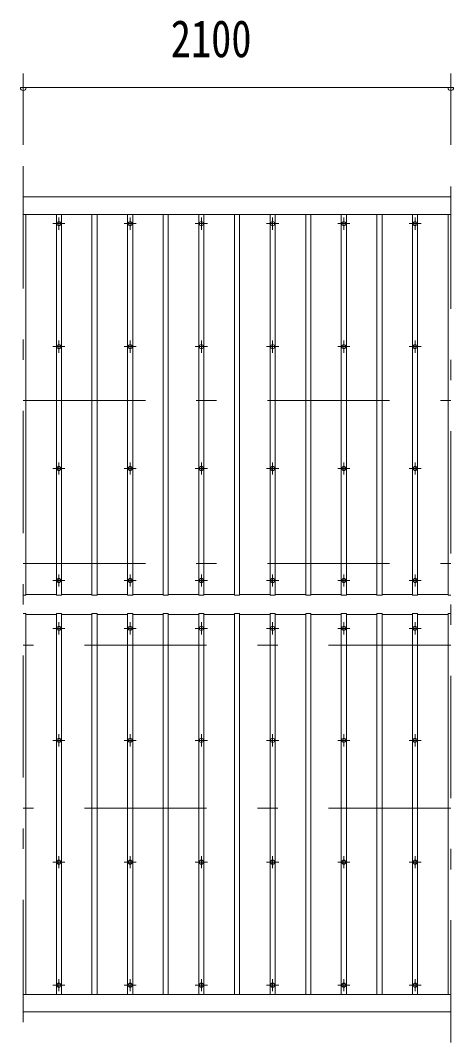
# Model space of a CAD drawing. Units: millimetres, scale not verified. Extents: x -32469 to 32469, y -14700 to 14700.
# Drawn here: x -22112 to -19984, y 8173 to 13188 of the extents above; entities that cross this region are included whole.
import ezdxf
from ezdxf.enums import TextEntityAlignment as Align

# ---------------------------------------------------------------- set-up
doc = ezdxf.new("R2010")
doc.units = ezdxf.units.MM
doc.header["$LTSCALE"] = 50
doc.linetypes.add('USER3', pattern=[24, 12, -5, 2, -5])
for name, color, linetype, lineweight in [('0-2_1-0BOLD', 7, 'Continuous', 18), ('0-3_1-2CENTER', 3, 'USER3', 18), ('0-4_1-4THIN', 4, 'Continuous', 18), ('0-5_1-5DIM', 3, 'Continuous', 18)]:
    doc.layers.add(name, color=color, linetype=linetype, lineweight=lineweight)
doc.styles.add('ＭＳ ゴシック', font='')
doc.styles.get('ＭＳ ゴシック').set_extended_font_data('MS Gothic')

msp = doc.modelspace()

# ---------------------------------------------------------------- linework, layer by layer
at = {"layer": '0-2_1-0BOLD'}
for p, q in [((-19997.96, 12322.54), (-22097.96, 12322.54)), ((-19997.96, 12236.05), (-22097.96, 12236.05)), ((-19997.96, 8409.03), (-22097.96, 8409.03)), ((-22097.96, 8322.54), (-19997.96, 8322.54))]:
    msp.add_line(p, q, dxfattribs=at)
for centre in [(-21922.96, 12191.11), (-21572.96, 12191.11), (-21222.96, 12191.11), (-20872.96, 12191.11), (-20522.96, 12191.11), (-20172.96, 12191.11), (-21922.96, 11587.41), (-21572.96, 11587.41), (-21222.96, 11587.41), (-20872.96, 11587.41), (-20522.96, 11587.41), (-20172.96, 11587.41), (-21922.96, 10989.62), (-21572.96, 10989.62), (-21222.96, 10989.62), (-20872.96, 10989.62), (-20522.96, 10989.62), (-20172.96, 10989.62), (-21922.96, 10439.93), (-21572.96, 10439.93), (-21222.96, 10439.93), (-20872.96, 10439.93), (-20522.96, 10439.93), (-20172.96, 10439.93), (-21922.96, 10205.15), (-21572.96, 10205.15), (-21222.96, 10205.15), (-20872.96, 10205.15), (-20522.96, 10205.15), (-20172.96, 10205.15), (-21922.96, 9655.46), (-21572.96, 9655.46), (-21222.96, 9655.46), (-20872.96, 9655.46), (-20522.96, 9655.46), (-20172.96, 9655.46), (-21922.96, 9057.68), (-21572.96, 9057.68), (-21222.96, 9057.68), (-20872.96, 9057.68), (-20522.96, 9057.68), (-20172.96, 9057.68), (-21922.96, 8453.97), (-21572.96, 8453.97), (-21222.96, 8453.97), (-20872.96, 8453.97), (-20522.96, 8453.97), (-20172.96, 8453.97)]:
    msp.add_circle(centre, 10, dxfattribs=at)
at = {"layer": '0-3_1-2CENTER'}
for p, q in [((-22097.96, 12472.55), (-22097.96, 8172.54)), ((-19997.96, 8172.54), (-19997.96, 12472.55)), ((-21952.96, 12191.11), (-21892.96, 12191.11)), ((-21922.96, 12221.12), (-21922.96, 12161.11)), ((-21602.96, 12191.11), (-21542.96, 12191.11)), ((-21572.96, 12161.11), (-21572.96, 12221.12)), ((-21192.96, 12191.11), (-21252.96, 12191.11)), ((-21222.96, 12221.12), (-21222.96, 12161.11)), ((-20902.96, 12191.11), (-20842.96, 12191.11)), ((-20872.96, 12161.11), (-20872.96, 12221.12)), ((-20492.96, 12191.11), (-20552.96, 12191.11)), ((-20522.96, 12221.12), (-20522.96, 12161.11)), ((-20202.96, 12191.11), (-20142.96, 12191.11)), ((-20172.96, 12161.11), (-20172.96, 12221.12)), ((-21892.96, 11587.41), (-21952.96, 11587.41)), ((-21922.96, 11557.41), (-21922.96, 11617.41)), ((-21542.96, 11587.41), (-21602.96, 11587.41)), ((-21572.96, 11617.41), (-21572.96, 11557.41)), ((-21192.96, 11587.41), (-21252.96, 11587.41)), ((-21222.96, 11557.41), (-21222.96, 11617.41)), ((-20842.96, 11587.41), (-20902.96, 11587.41)), ((-20872.96, 11617.41), (-20872.96, 11557.41)), ((-20492.96, 11587.41), (-20552.96, 11587.41)), ((-20522.96, 11557.41), (-20522.96, 11617.41)), ((-20202.96, 11587.41), (-20142.96, 11587.41)), ((-20172.96, 11617.41), (-20172.96, 11557.41)), ((-22097.96, 11322.54), (-19997.96, 11322.54)), ((-21892.96, 10989.62), (-21952.96, 10989.62)), ((-21922.96, 10959.62), (-21922.96, 11019.63)), ((-21542.96, 10989.62), (-21602.96, 10989.62)), ((-21572.96, 11019.63), (-21572.96, 10959.62)), ((-21192.96, 10989.62), (-21252.96, 10989.62)), ((-21222.96, 10959.62), (-21222.96, 11019.63)), ((-20842.96, 10989.62), (-20902.96, 10989.62)), ((-20872.96, 11019.63), (-20872.96, 10959.62)), ((-20492.96, 10989.62), (-20552.96, 10989.62)), ((-20522.96, 10959.62), (-20522.96, 11019.63)), ((-20202.96, 10989.62), (-20142.96, 10989.62)), ((-20172.96, 11019.63), (-20172.96, 10959.62)), ((-22097.96, 10522.54), (-19997.96, 10522.54)), ((-21892.96, 10439.93), (-21952.96, 10439.93)), ((-21922.96, 10409.93), (-21922.96, 10469.93)), ((-21602.96, 10439.93), (-21542.96, 10439.93)), ((-21572.96, 10409.93), (-21572.96, 10469.93)), ((-21252.96, 10439.93), (-21192.96, 10439.93)), ((-21222.96, 10469.93), (-21222.96, 10409.93)), ((-20842.96, 10439.93), (-20902.96, 10439.93)), ((-20872.96, 10409.93), (-20872.96, 10469.93)), ((-20552.96, 10439.93), (-20492.96, 10439.93)), ((-20522.96, 10409.93), (-20522.96, 10469.93)), ((-20202.96, 10439.93), (-20142.96, 10439.93)), ((-20172.96, 10409.93), (-20172.96, 10469.93)), ((-21922.96, 10175.15), (-21922.96, 10235.15)), ((-21572.96, 10175.15), (-21572.96, 10235.15)), ((-21222.96, 10235.15), (-21222.96, 10175.15)), ((-20872.96, 10175.15), (-20872.96, 10235.15)), ((-20522.96, 10235.15), (-20522.96, 10175.15)), ((-20172.96, 10175.15), (-20172.96, 10235.15)), ((-21892.96, 10205.15), (-21952.96, 10205.15)), ((-21542.96, 10205.15), (-21602.96, 10205.15)), ((-21192.96, 10205.15), (-21252.96, 10205.15)), ((-20842.96, 10205.15), (-20902.96, 10205.15)), ((-20492.96, 10205.15), (-20552.96, 10205.15)), ((-20202.96, 10205.15), (-20142.96, 10205.15)), ((-19997.96, 10122.54), (-22097.96, 10122.54)), ((-21922.96, 9625.46), (-21922.96, 9685.46)), ((-21572.96, 9685.46), (-21572.96, 9625.46)), ((-21222.96, 9625.46), (-21222.96, 9685.46)), ((-20872.96, 9685.46), (-20872.96, 9625.46)), ((-20522.96, 9625.46), (-20522.96, 9685.46)), ((-20172.96, 9685.46), (-20172.96, 9625.46)), ((-21892.96, 9655.46), (-21952.96, 9655.46)), ((-21602.96, 9655.46), (-21542.96, 9655.46)), ((-21252.96, 9655.46), (-21192.96, 9655.46)), ((-20902.96, 9655.46), (-20842.96, 9655.46)), ((-20492.96, 9655.46), (-20552.96, 9655.46)), ((-20202.96, 9655.46), (-20142.96, 9655.46)), ((-19997.96, 9322.54), (-22097.96, 9322.54)), ((-21922.96, 9027.67), (-21922.96, 9087.67)), ((-21572.96, 9087.67), (-21572.96, 9027.67)), ((-21222.96, 9027.67), (-21222.96, 9087.67)), ((-20872.96, 9087.67), (-20872.96, 9027.67)), ((-20522.96, 9027.67), (-20522.96, 9087.67)), ((-20172.96, 9087.67), (-20172.96, 9027.67)), ((-21892.96, 9057.68), (-21952.96, 9057.68)), ((-21602.96, 9057.68), (-21542.96, 9057.68)), ((-21252.96, 9057.68), (-21192.96, 9057.68)), ((-20902.96, 9057.68), (-20842.96, 9057.68)), ((-20492.96, 9057.68), (-20552.96, 9057.68)), ((-20202.96, 9057.68), (-20142.96, 9057.68)), ((-21922.96, 8483.97), (-21922.96, 8423.96)), ((-21572.96, 8423.96), (-21572.96, 8483.97)), ((-21222.96, 8483.97), (-21222.96, 8423.96)), ((-20872.96, 8423.96), (-20872.96, 8483.97)), ((-20522.96, 8483.97), (-20522.96, 8423.96)), ((-20172.96, 8423.96), (-20172.96, 8483.97)), ((-21892.96, 8453.97), (-21952.96, 8453.97)), ((-21602.96, 8453.97), (-21542.96, 8453.97)), ((-21192.96, 8453.97), (-21252.96, 8453.97)), ((-20902.96, 8453.97), (-20842.96, 8453.97)), ((-20492.96, 8453.97), (-20552.96, 8453.97)), ((-20142.96, 8453.97), (-20202.96, 8453.97))]:
    msp.add_line(p, q, dxfattribs=at)
at = {"layer": '0-4_1-4THIN'}
for p, q in [((-21935.46, 12236.05), (-21935.46, 10367.39)), ((-21760.46, 12236.05), (-21760.46, 10367.39)), ((-21585.46, 12236.05), (-21585.46, 10367.39)), ((-21410.46, 12236.05), (-21410.46, 10367.39)), ((-21235.46, 12236.05), (-21235.46, 10367.39)), ((-21060.46, 12236.05), (-21060.46, 10367.39)), ((-20885.46, 12236.05), (-20885.46, 10367.39)), ((-20710.46, 12236.05), (-20710.46, 10367.39)), ((-20535.46, 12236.05), (-20535.46, 10367.39)), ((-20360.46, 12236.05), (-20360.46, 10367.39)), ((-20160.46, 12236.05), (-20160.46, 10367.39)), ((-20010.46, 10367.39), (-20010.46, 12236.05)), ((-22085.46, 10371.64), (-21935.46, 10371.64)), ((-21910.46, 10371.64), (-21760.46, 10371.64)), ((-21735.46, 10371.64), (-21585.46, 10371.64)), ((-21560.46, 10371.64), (-21410.46, 10371.64)), ((-21385.46, 10371.64), (-21235.46, 10371.64)), ((-21210.46, 10371.64), (-21060.46, 10371.64)), ((-21035.46, 10371.64), (-20885.46, 10371.64)), ((-20860.46, 10371.64), (-20710.46, 10371.64)), ((-20685.46, 10371.64), (-20535.46, 10371.64)), ((-20510.46, 10371.64), (-20360.46, 10371.64)), ((-20335.46, 10371.64), (-20185.46, 10371.64)), ((-20160.46, 10371.64), (-20010.46, 10371.64)), ((-20010.46, 10367.39), (-19997.96, 10367.39)), ((-22085.46, 10273.44), (-21935.46, 10273.44)), ((-21935.46, 10277.69), (-21935.46, 8409.03)), ((-21910.46, 10273.44), (-21760.46, 10273.44)), ((-21760.46, 10277.69), (-21760.46, 8409.03)), ((-21735.46, 10273.44), (-21585.46, 10273.44)), ((-21585.46, 10277.69), (-21585.46, 8409.03)), ((-21560.46, 10273.44), (-21410.46, 10273.44)), ((-21410.46, 10277.69), (-21410.46, 8409.03)), ((-21385.46, 10273.44), (-21235.46, 10273.44)), ((-21235.46, 10277.69), (-21235.46, 8409.03)), ((-21210.46, 10273.44), (-21060.46, 10273.44)), ((-21060.46, 10277.69), (-21060.46, 8409.03)), ((-21035.46, 10273.44), (-20885.46, 10273.44)), ((-20885.46, 10277.69), (-20885.46, 8409.03)), ((-20860.46, 10273.44), (-20710.46, 10273.44)), ((-20710.46, 8409.03), (-20710.46, 10277.69)), ((-20685.46, 10273.44), (-20535.46, 10273.44)), ((-20535.46, 10277.69), (-20535.46, 8409.03)), ((-20510.46, 10273.44), (-20360.46, 10273.44)), ((-20360.46, 8409.03), (-20360.46, 10277.69)), ((-20335.46, 10273.44), (-20185.46, 10273.44)), ((-20185.46, 10277.69), (-20185.46, 8409.03)), ((-20160.46, 10273.44), (-20010.46, 10273.44)), ((-20010.46, 10277.69), (-20010.46, 8409.03)), ((-19997.96, 10277.69), (-20010.46, 10277.69))]:
    msp.add_line(p, q, dxfattribs=at)
for points in [[(-22085.46, 12236.05), (-22085.46, 10367.39), (-22097.96, 10367.39)], [(-21935.46, 10367.39), (-21910.46, 10367.39), (-21910.46, 12236.05)], [(-21760.46, 10367.39), (-21735.46, 10367.39), (-21735.46, 12236.05)], [(-21585.46, 10367.39), (-21560.46, 10367.39), (-21560.46, 12236.05)], [(-21410.46, 10367.39), (-21385.46, 10367.39), (-21385.46, 12236.05)], [(-21235.46, 10367.39), (-21210.46, 10367.39), (-21210.46, 12236.05)], [(-21060.46, 10367.39), (-21035.46, 10367.39), (-21035.46, 12236.05)], [(-20885.46, 10367.39), (-20860.46, 10367.39), (-20860.46, 12236.05)], [(-20710.46, 10367.39), (-20685.46, 10367.39), (-20685.46, 12236.05)], [(-20535.46, 10367.39), (-20510.46, 10367.39), (-20510.46, 12236.05)], [(-20360.46, 10367.39), (-20335.46, 10367.39), (-20335.46, 12236.05)], [(-20160.46, 10367.39), (-20185.46, 10367.39), (-20185.46, 12236.05)], [(-22085.46, 8409.03), (-22085.46, 10277.69), (-22097.96, 10277.69)], [(-21910.46, 8409.03), (-21910.46, 10277.69), (-21935.46, 10277.69)], [(-21735.46, 8409.03), (-21735.46, 10277.69), (-21760.46, 10277.69)], [(-21560.46, 8409.03), (-21560.46, 10277.69), (-21585.46, 10277.69)], [(-21385.46, 8409.03), (-21385.46, 10277.69), (-21410.46, 10277.69)], [(-21210.46, 8409.03), (-21210.46, 10277.69), (-21235.46, 10277.69)], [(-21035.46, 8409.03), (-21035.46, 10277.69), (-21060.46, 10277.69)], [(-20860.46, 8409.03), (-20860.46, 10277.69), (-20885.46, 10277.69)], [(-20710.46, 10277.69), (-20685.46, 10277.69), (-20685.46, 8409.03)], [(-20510.46, 8409.03), (-20510.46, 10277.69), (-20535.46, 10277.69)], [(-20360.46, 10277.69), (-20335.46, 10277.69), (-20335.46, 8409.03)], [(-20160.46, 8409.03), (-20160.46, 10277.69), (-20185.46, 10277.69)]]:
    msp.add_lwpolyline(points, dxfattribs=at)
at = {"layer": '0-5_1-5DIM'}
for p, q in [((-22097.96, 12928.35), (-22097.96, 12578.35)), ((-19997.96, 12578.35), (-19997.96, 12928.35)), ((-22083.96, 12858.35), (-22111.96, 12858.35)), ((-19997.96, 12858.35), (-22097.96, 12858.35)), ((-19983.95, 12858.35), (-20011.95, 12858.35))]:
    msp.add_line(p, q, dxfattribs=at)
for centre in [(-22097.96, 12858.35), (-19997.95, 12858.35)]:
    msp.add_arc(centre, 14, 180, 0, dxfattribs=at)

# ---------------------------------------------------------------- texts
at = {"layer": '0-5_1-5DIM', "color": 7, "style": 'ＭＳ ゴシック', "width": 0.8}
msp.add_text('2100', height=182.3, dxfattribs=at).set_placement((-21373.45, 12953.22), align=Align.BOTTOM_LEFT)

doc.saveas('drawing.dxf')
